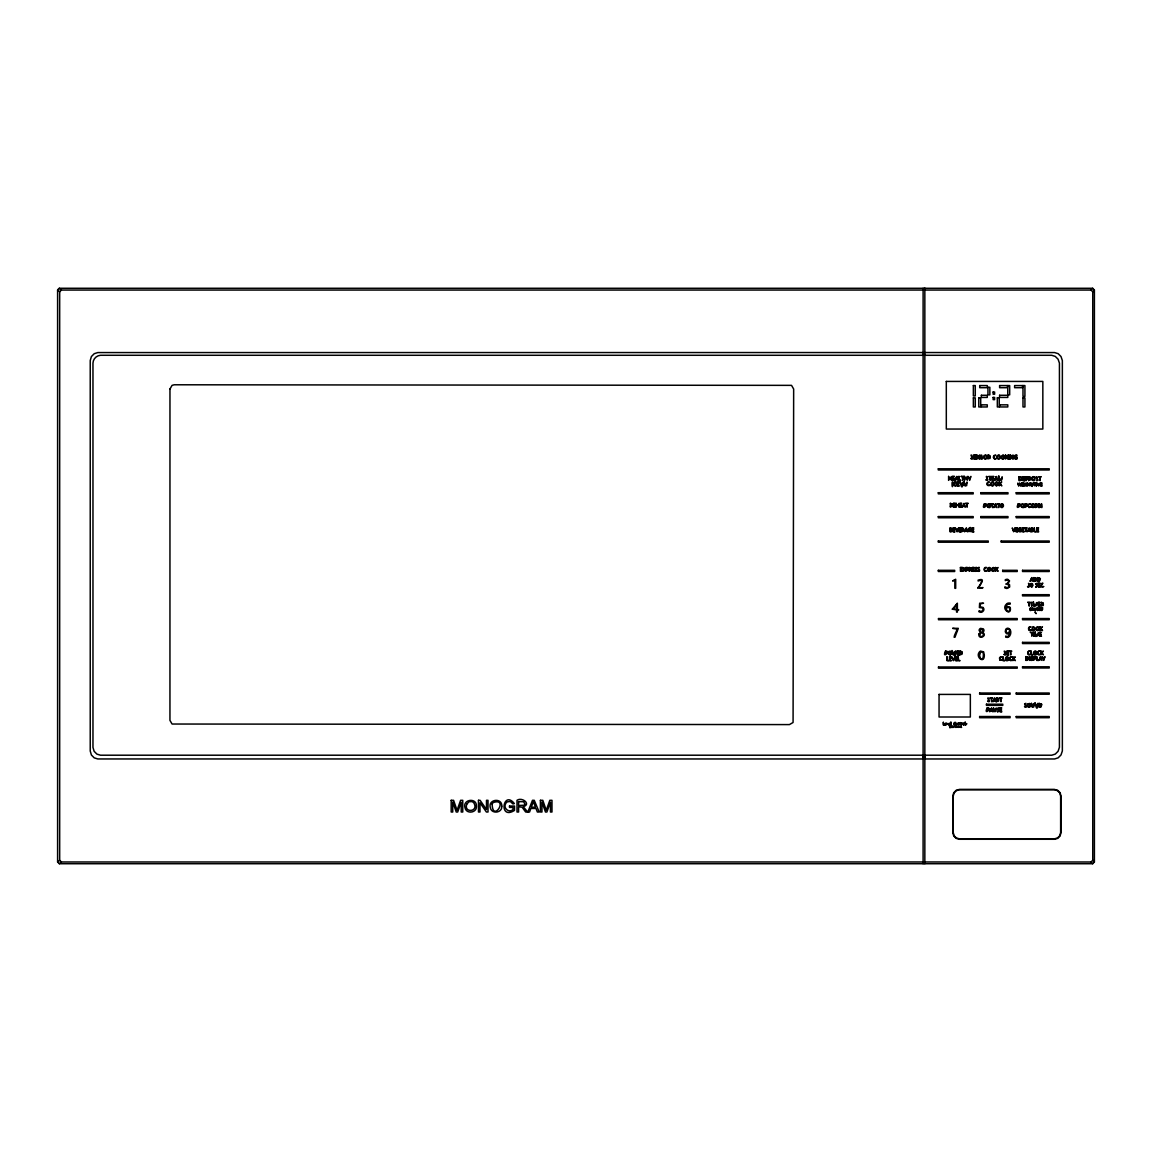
<?xml version="1.0" encoding="UTF-8"?>
<svg xmlns="http://www.w3.org/2000/svg" width="1152" height="1152" viewBox="0 0 1152 1152"><rect width="100%" height="100%" fill="white"/><g stroke="black" fill="none" stroke-linecap="round" stroke-linejoin="round"><path stroke-width="1.5" d="M923.098 863.726L923.112 288.288L923.112 290.045L61.402 290.059L59.342 288.288L57.6 290.03L57.6 861.97L59.328 863.726L1092.672 863.726L1094.4 861.97L1094.4 290.045L1092.672 288.288L59.328 288.274L57.6 290.045L59.674 291.802L59.674 860.256L61.402 861.984L923.112 861.97M924.84 863.726L924.84 288.288L924.84 290.045L1091.045 290.059L1092.758 291.802L1092.758 860.256L1094.4 861.97M954.245 725.774C954.864 727.949 952.114 727.474 954.086 726.538M954.59 651.902C953.381 662.083 949.896 643.046 953.554 654.163C959.256 642.931 953.784 664.906 954.648 652.176M527.861 812.016L532.483 800.309L534.254 800.309L539.194 812.016L537.365 812.016L535.968 808.474L530.87 808.474L529.56 812.016L525.643 812.016L522.086 807.178L518.602 806.818L518.602 812.016L517.003 812.016L517.003 800.309C522.13 796.651 531.547 804.341 523.267 806.674L527.645 812.016M954.317 485.366C955.195 472.795 958.694 494.021 952.862 482.933C952.517 494.467 950.573 474.581 954.158 484.978M1091.045 290.059L1092.672 288.288M1092.758 291.802L1094.4 290.045M59.674 291.802L61.402 290.059M924.84 861.97L1091.045 861.998L1092.758 860.256M59.342 863.712L61.402 861.984M57.6 861.97L59.674 860.256M998.698 455.371L997.2 457.085L998.669 458.798L1000.166 457.085L998.741 455.04C995.76 454.982 996.624 460.224 999.475 458.971L1000.541 457.027L999.49 455.184M1036.886 480.442C1038.514 479.779 1034.251 475.531 1037.174 477.014C1034.496 477.763 1040.875 480.427 1036.627 480.758M1036.008 587.102L1037.592 586.138L1035.893 583.906L1037.434 583.358L1035.562 583.805L1037.232 586.181L1035.634 587.016M923.112 352.541L97.805 352.57L94.219 353.707L91.397 356.558L90.23 360.547L90.23 751.018L91.397 754.992L94.219 757.858L97.805 758.952L923.112 758.966L923.112 755.208L100.498 755.208L96.941 754.128L94.133 751.32L92.966 747.403L92.966 363.139A8.15 8.15 0 0 1 100.498 355.277L923.112 355.291M924.84 352.541L1054.598 352.57L1058.184 353.693L1061.006 356.544L1062.36 360.547L1062.36 750.946L1060.992 754.978L1058.17 757.829L1054.584 758.966L924.84 758.966L924.84 755.208L1051.704 755.222L1055.275 754.099L1058.083 751.291L1059.422 747.331L1059.437 363.125L1058.083 359.208L1055.275 356.4L1051.704 355.291L924.84 355.291M1039.68 483.091C1039.982 489.586 1040.285 480.701 1038.47 485.237C1036.901 480.744 1036.44 484.056 1038.643 485.942M1028.39 530.309L1029.773 530.309L1029.053 528.437L1027.469 531.734L1029.269 527.962L1030.694 531.734L1028.275 530.626M1036.224 607.896L1035.158 611.006M993.888 700.344L995.27 700.344L994.565 698.386L992.966 701.77L994.766 697.982L996.192 701.77L993.758 700.661M952.69 725.774L952.848 727.574M949.781 726.782L950.717 726.638M997.819 711.821L999.144 711.058L997.416 708.998L998.669 707.947L997.07 708.682L998.784 710.726L997.459 711.778M1031.587 660.456L1032.898 659.693L1031.17 657.504L1032.437 656.582L1030.824 657.317L1032.552 659.362L1031.213 660.398M1091.045 861.998L1092.672 863.726M169.963 389.016L169.949 720.374L172.066 724.032L789.422 724.594L793.08 722.491L793.656 389.016L791.539 385.358L174.182 384.782L172.066 385.358L169.963 389.016M451.181 800.309L451.181 812.016L452.736 812.016L452.736 802.037L456.25 812.016L457.69 812.016L461.218 802.21L461.218 812.016L462.758 812.016L462.758 800.309L460.598 800.309L457.056 810.317L453.586 800.309L451.181 800.309M478.469 800.309L478.469 812.016L479.995 812.016L479.995 802.814L486.389 812.016L488.016 812.016L488.016 800.309L486.49 800.309L486.49 809.51L480.096 800.309L478.469 800.309M509.501 806.04L509.501 807.422L513 807.422L513 809.611C508.752 813.442 502.646 807.826 505.915 803.174A3.514 3.514 0 0 1 507.614 801.763L510.35 801.518L512.942 803.966L514.368 803.592C503.093 789.278 498.24 820.67 514.541 810.389L514.541 806.04L509.501 806.04M518.602 801.605L518.602 805.478L523.757 805.262A1.8 1.8 0 0 0 524.952 804.053L523.598 801.749L518.602 801.605M540.403 800.309L540.403 812.016L541.958 812.016L541.958 802.051L545.458 812.016L546.898 812.016L550.44 802.21L550.44 812.016L551.981 812.016L551.981 800.309L549.821 800.309L546.264 810.317L542.808 800.309L540.403 800.309M938.304 570.326L938.304 571.507L954.677 571.507L954.677 570.326L938.304 570.326M938.304 541.022L938.304 542.203L988.258 542.203L988.258 541.022L938.304 541.022M938.304 516.571L938.304 517.752L973.195 517.752L973.195 516.571L938.304 516.571M938.304 492.696L938.304 493.877L973.195 493.877L973.195 492.696L938.304 492.696M938.304 468.792L938.304 469.987L1049.227 469.987L1049.227 468.792L938.304 468.792M938.491 666.994L938.491 668.174L1017.23 668.174L1017.23 666.994L938.491 666.994M938.491 618.552L938.491 619.733L1017.23 619.733L1017.23 618.552L938.491 618.552M939.053 694.411L939.053 717.005L970.344 717.005L970.344 694.411L939.053 694.411M943.344 722.333L943.344 725.011L944.669 725.011L943.589 724.781L943.344 722.333M945.475 651.197C941.472 659.563 951.826 650.563 945.475 651.197M945.835 651.528C944.51 653.861 948.197 653.486 947.088 651.73L945.835 651.528M946.31 381.427L946.31 429.048L1042.834 429.048L1042.834 381.427L946.31 381.427M946.987 656.87L946.987 660.658L948.859 660.658L947.347 660.341L946.987 656.87M948.528 724.68C946.627 723.946 947.88 722.333 948.528 724.68M948.614 476.41L948.614 480.37L948.989 478.512L951.149 478.512C951.494 484.733 951.509 472.147 951.149 478.181L948.989 478.181L948.614 476.41M948.902 724.277C951.048 726.379 949.68 720.864 948.902 724.277M949.493 656.87L949.493 660.658L951.422 660.658L949.853 660.341L949.853 658.886L951.235 658.584L949.853 658.584L949.853 657.187L951.336 656.87L949.493 656.87M949.622 725.861L949.781 727.574L949.622 725.861M950.083 724.018L949.118 724.637L950.083 724.018M950.083 528.034L950.083 531.821C953.107 532.526 952.762 527.486 950.083 528.034M950.429 530.006L950.429 531.504L951.725 531.302L951.71 530.194L950.429 530.006M950.429 528.35C949.781 531.59 953.64 528.091 950.429 528.35M950.357 503.366L950.357 507.154L950.702 505.512C952.718 509.27 953.395 503.05 950.357 503.366M950.717 725.861L950.875 727.574L950.717 725.861M950.702 503.683L950.702 505.195L951.955 504.979L951.984 503.87L950.702 503.683M950.89 722.189L951.134 725.011L950.89 722.189M952.344 609.178L956.563 609.912L956.563 612.101L957.37 612.101L957.37 609.912L958.752 609.912L957.37 609.178L957.37 603.202L952.344 609.178M952.531 476.41L952.531 480.37L954.562 480.37L952.906 480.038L952.906 478.526L954.346 478.526L952.906 478.195L952.906 476.741L954.475 476.41L952.531 476.41M952.819 796.118L952.819 832.536L953.712 835.906L956.189 838.368L959.558 839.275L1054.296 839.275L1057.666 838.382L1060.128 835.906L1061.035 832.536L1061.035 796.118L1060.128 792.749L1057.666 790.286L1054.296 789.379L959.558 789.379L956.189 790.272L953.712 792.749L952.819 796.118M952.776 628.344L957.341 629.064L954.562 635.256L954.115 637.243L954.95 637.243L958.32 628.344L952.776 628.344M952.762 580.838L954.893 580.378L954.893 588.326L955.685 588.326L955.685 579.24L952.762 580.838M953.093 528.034L953.093 531.821L955.022 531.821L953.453 531.504L953.453 530.05L954.835 529.733L953.453 529.733L953.453 528.35L954.95 528.034L953.093 528.034M953.222 796.118L953.222 832.536L954.072 835.704L956.39 838.022L959.558 838.872L1054.296 838.872L1057.464 838.022L1059.782 835.704L1060.632 832.536L1060.632 796.118L1059.782 792.95L1057.464 790.632L1054.296 789.782L959.558 789.782L956.39 790.632L954.072 792.95L953.222 796.118M953.467 503.366L953.467 507.154L955.397 507.154L953.813 506.837L953.813 505.382L955.21 505.08L953.813 505.08L953.813 503.683L955.31 503.366L953.467 503.366M955.512 656.87L955.512 660.658L957.442 660.658L955.872 660.341L955.872 658.886L957.254 658.886L955.872 658.584L955.872 657.187L957.37 656.87L955.512 656.87M955.742 727.402L956.678 727.07L955.742 727.402M955.67 724.666L953.914 724.478L954.274 722.534L955.67 722.405L953.971 723.701L955.67 724.666M955.8 726.005L956.549 726.581L955.8 726.005M956.189 503.366L956.189 507.154L956.534 505.368L958.594 505.368C958.925 511.315 958.954 499.291 958.594 505.051L956.534 505.051L956.189 503.366M956.563 604.483L956.563 609.178L953.237 609.178L953.957 608.299A31.896 31.896 0 0 0 956.563 604.483M957.283 481.997L957.283 485.957L959.299 485.957L957.643 485.626L957.643 484.114L959.098 483.782L957.643 483.782L957.643 482.328L959.213 481.997L957.283 481.997M957.499 651.197L957.499 654.984L959.429 654.984L957.845 654.667L957.845 653.227L959.242 652.91L957.845 652.91L957.845 651.528L959.342 651.197L957.499 651.197M958.104 727.387C959.429 726.653 958.493 725.472 958.104 727.387M958.378 723.096L958.378 725.011L959.198 723.269L959.904 725.011L959.746 723.254L958.378 723.096M958.234 656.87L958.234 660.658L960.106 660.658L958.579 660.341L958.234 656.87M959.112 528.034L959.112 531.821L961.042 531.821L959.472 531.504L959.472 530.05L960.854 529.733L959.472 529.733L959.472 528.35L960.97 528.034L959.112 528.034M958.968 476.41L958.968 480.37L960.941 480.37L959.342 480.038L958.968 476.41M959.918 503.366L959.918 507.154L961.862 507.154L960.278 506.837L960.278 505.382L961.661 505.382L960.278 505.08L960.278 503.683L961.776 503.366L959.918 503.366M960.278 727.387L959.486 726.566L960.278 727.387M960.206 651.197L960.206 654.984L960.566 653.342C962.222 656.971 963.504 650.966 960.206 651.197M960.12 481.997C959.501 477.619 961.92 495 963.216 481.997C963.014 486.907 963.014 485.294 960.12 481.997M960.566 722.621L961.301 724.982L960.566 722.621M960.566 651.528L960.566 653.026L961.819 652.81L961.834 651.715L960.566 651.528M960.422 567.49L960.422 571.277L962.352 571.277L960.782 570.96L960.782 569.52L962.165 569.203L960.782 569.203L960.782 567.806L962.266 567.49L960.422 567.49M961.214 476.41L962.366 476.741L962.726 480.37L962.726 476.741L963.878 476.41L961.214 476.41M961.474 727.43L960.941 726.437L961.474 727.43M961.69 723.096C961.013 727.214 963.504 721.987 961.69 723.096M961.834 528.034L961.834 531.821L962.179 530.165C964.166 533.606 964.843 527.89 961.834 528.034M962.179 528.35L962.179 529.848L963.432 529.632L963.461 528.538L962.179 528.35M964.195 481.997L964.541 485.626L966.672 485.611L967.032 481.997L965.635 485.698L964.195 481.997M964.526 476.41L964.526 480.37L964.886 478.512L967.046 478.512C967.392 484.733 967.421 472.147 967.046 478.181L964.886 478.181L964.526 476.41M965.174 722.189L965.405 725.011L965.174 722.189M965.722 503.366L966.802 503.683L967.162 507.154L967.162 503.683L968.256 503.366L965.722 503.366M965.909 724.666C967.579 723.802 966.384 722.592 965.909 724.666M966.254 567.49C962.179 575.813 972.634 566.914 966.254 567.49M966.6 567.806C965.275 570.154 968.962 569.779 967.867 568.008L966.6 567.806M969.221 567.49L969.221 571.277L969.581 569.635L971.712 571.277L970.632 569.563L971.338 568.051L969.221 567.49M969.25 478.886L969.624 480.37L970.92 476.41L969.509 478.411L968.026 476.41L969.25 478.886M969.581 567.806L969.581 569.318L970.834 569.102L970.848 568.008L969.581 567.806M969.941 529.891L970.805 530.208C964.282 533.851 973.814 524.851 969.048 528.25A1.656 1.656 0 0 0 968.515 528.754L968.63 531.346L971.165 531.547L971.165 529.891L969.941 529.891M970.805 458.482C974.664 460.598 970.632 455.904 972.058 455.371C968.731 453.341 974.707 459.878 970.805 458.482M972.043 528.034L972.043 531.821L973.973 531.821L972.389 531.504L972.389 530.05L973.771 529.733L972.389 529.733L972.389 528.35L973.886 528.034L972.043 528.034M972.346 567.49L972.346 571.277L974.275 571.277L972.706 570.96L972.706 569.52L974.088 569.52L972.706 569.203L972.706 567.806L974.189 567.49L972.346 567.49M973.354 397.858L973.354 406.958L975.269 406.958L975.269 397.858L973.354 397.858M973.354 385.574L973.354 395.928L975.269 395.928L975.269 385.574L973.354 385.574M973.872 455.098L973.872 459.058L975.888 459.058L974.232 458.726L974.232 457.214L975.686 456.883L974.232 456.883L974.232 455.443L975.802 455.098L973.872 455.098M974.923 570.73L975.096 571.219A2.981 2.981 0 0 0 975.715 571.334C979.488 570.586 972.936 567.49 976.565 567.461C972.101 567.374 979.502 571.781 974.923 570.73M976.709 455.098C977.803 467.136 975.01 447.84 979.805 459.058C978.682 447.019 981.547 466.33 976.709 455.098M977.774 587.894L983.045 587.621C972.115 591.091 989.87 576.518 978.134 580.133L978.134 581.011C985.306 578.016 979.603 585.706 977.774 587.894M977.702 570.73L977.89 571.219A3.024 3.024 0 0 0 978.494 571.334C982.267 570.571 975.643 567.518 979.344 567.461C974.88 567.389 982.181 571.622 977.789 570.787M978.782 397.858L978.782 406.958L980.712 406.958L980.712 397.858L978.782 397.858M979.142 611.035L979.142 611.914C981.994 613.598 985.55 610.056 983.174 607.478L980.15 606.802L980.338 603.936L983.549 603.202L979.661 603.202L979.387 607.55L982.526 607.997L983.131 609.494L981.835 611.424L979.142 611.035M979.632 716.53L979.632 717.71L1010.088 717.71L1010.088 716.53L979.632 716.53M979.632 693.029L979.632 694.224L1010.088 694.224L1010.088 693.029L979.632 693.029M979.718 385.574L979.718 387.691L987.278 387.691L987.278 385.574L979.718 385.574M980.683 458.482C984.542 460.598 980.496 455.904 981.936 455.371C978.595 453.341 984.586 459.864 980.683 458.482M980.755 516.571L980.755 517.752L1007.986 517.752L1007.986 516.571L980.755 516.571M980.755 492.696L980.755 493.877L1007.986 493.877L1007.986 492.696L980.755 492.696M981.36 404.842L981.36 406.958L987.278 406.958L987.278 404.842L981.36 404.842M981.36 395.28L981.36 397.426L987.278 397.426L987.278 395.28L981.36 395.28M984.355 503.827C980.352 512.194 990.706 503.179 984.355 503.827M984.715 504.144C983.39 506.477 987.077 506.102 985.968 504.346L984.715 504.144M986.069 479.894C989.928 482.011 985.882 477.317 987.336 476.784C983.995 474.768 989.971 481.291 986.069 479.894M986.458 704.203L986.458 705.384L1002.773 705.384L1002.773 704.203L986.458 704.203M986.688 570.787C983.822 573.422 982.714 566.064 986.688 567.576C984.384 566.654 983.088 572.054 986.688 570.787M987.149 707.976C983.131 716.342 993.499 707.342 987.149 707.976M987.494 708.293C986.17 710.64 989.87 710.266 988.762 708.494L987.494 708.293M987.638 701.222C991.31 703.238 987.466 698.76 988.834 698.242C985.651 696.312 991.354 702.547 987.638 701.222M988.027 455.098L988.027 459.058L988.402 457.344C990.605 461.29 991.282 454.781 988.027 455.098M987.941 387.288L987.941 394.862L989.856 394.862L989.856 387.288L987.941 387.288M988.402 455.443L988.402 457.013L989.712 456.782L989.726 455.63L988.402 455.443M988.762 476.51L989.899 476.856L990.274 480.485L990.274 476.856L991.411 476.51L988.762 476.51M989.842 485.366L987.451 485.381L987.091 483.134A1.886 1.886 0 0 1 988.934 481.853C991.31 481.781 984.73 483.264 988.186 485.482L989.842 485.366M990.202 697.982L991.282 698.314L991.642 701.77L991.642 698.314L992.722 697.982L990.202 697.982M991.08 503.827L992.174 504.144L992.52 507.6L992.52 504.144L993.614 503.827L991.08 503.827M992.059 476.51L992.059 480.485L994.075 480.485L992.434 480.154L992.434 478.642L993.874 478.31L992.434 478.31L992.434 476.856L993.989 476.51L992.059 476.51M993.125 397.426L993.125 399.629L994.622 399.629L994.622 397.426L993.125 397.426M993.125 392.011L993.125 394.214L994.622 394.214L994.622 392.011L993.125 392.011M993.514 707.976L993.845 711.446L995.89 711.432L996.235 707.976L994.896 711.504L993.514 707.976M995.688 567.49L995.688 571.277L996.034 569.39L998.15 571.277L996.408 569.318L998.05 567.49L996.091 569.218L995.688 567.49M996.206 458.554C993.931 461.102 991.685 454.997 995.314 455.04C997.69 454.968 991.094 456.451 994.55 458.669L996.206 458.554M996.782 697.982L996.782 701.77L997.128 700.128C999.144 703.901 999.821 697.68 996.782 697.982M997.128 698.314L997.128 699.811L998.381 699.595L998.41 698.501L997.128 698.314M997.301 503.827L998.395 504.144L998.741 507.6L998.741 504.144L999.835 503.827L997.301 503.827M997.33 397.858L997.33 406.958L999.245 406.958L999.245 397.858L997.33 397.858M998.496 476.51C999.85 472.45 996.869 486.806 1002.01 477.734C1002.211 473.27 1003.104 486.058 998.496 476.51M999.259 481.91L999.259 485.87L999.619 483.898L1001.837 485.87L1000.022 483.826L1001.736 481.91L999.677 483.71L999.259 481.91M999.533 697.982L1000.627 698.314L1000.987 701.77L1000.987 698.314L1002.067 697.982L999.533 697.982M999.605 395.28L999.605 397.426L1007.798 397.426L1007.798 395.28L999.605 395.28M999.605 385.574L999.605 387.691L1007.381 387.691L1007.381 385.574L999.605 385.574M999.907 404.842L999.907 406.958L1007.798 406.958L1007.798 404.842L999.907 404.842M999.95 707.976L999.95 711.763L1001.88 711.763L1000.296 711.446L1000.296 710.006L1001.678 710.006L1000.296 709.69L1000.296 708.293L1001.794 707.976L999.95 707.976M1001.16 541.022L1001.16 542.203L1049.227 542.203L1049.227 541.022L1001.16 541.022M1002.139 660.168L999.85 660.182L999.504 658.037A1.814 1.814 0 0 1 1001.275 656.813C1002.571 655.819 996.926 660.946 1002.139 660.168M1002.672 570.326L1002.672 571.507L1017.23 571.507L1017.23 570.326L1002.672 570.326M1002.946 656.87L1002.946 660.658L1004.818 660.658L1003.291 660.341L1002.946 656.87M1003.997 654.437C1007.669 656.453 1003.824 651.974 1005.192 651.456C1002.01 649.526 1007.726 655.762 1003.997 654.437M1004.947 587.131L1004.947 587.995L1006.906 588.485L1009.67 586.973L1009.555 584.64L1007.842 583.69L1009.555 580.896L1007.683 579.312A3.902 3.902 0 0 0 1005.293 579.787L1005.293 580.594L1007.05 579.974L1008.662 580.896L1008.187 582.926L1005.797 584.064L1008.432 584.539L1008.706 587.088A1.915 1.915 0 0 1 1007.741 587.678L1004.947 587.131M1005.624 455.098L1005.624 459.058L1005.998 457.099L1008.216 459.058L1006.387 457.013L1008.101 455.098L1006.042 456.912L1005.624 455.098M1005.696 636.336L1005.696 637.142C1010.938 639.317 1012.867 629.006 1008 628.214A2.707 2.707 0 0 0 1006.416 628.675A2.592 2.592 0 0 0 1005.682 629.453L1005.278 631.742L1006.301 633.456A2.477 2.477 0 0 0 1007.77 633.902L1009.858 632.621L1008.302 636.451L1005.696 636.336M1006.92 651.197L1006.92 654.984L1008.85 654.984L1007.266 654.667L1007.266 653.227L1008.662 652.91L1007.266 652.91L1007.266 651.528L1008.763 651.197L1006.92 651.197M1007.755 385.574L1007.755 394.862L1009.685 394.862L1009.685 385.574L1007.755 385.574M1008.749 455.098L1009.123 459.058L1008.749 455.098M1009.282 651.197L1010.362 651.528L1010.722 654.984L1010.722 651.528L1011.816 651.197L1009.282 651.197M1010.16 603.302L1010.16 604.094L1007.179 604.411L1006.056 607.853L1009.224 606.744A2.304 2.304 0 0 1 1010.29 607.723C1011.845 616.666 1000.368 609.134 1006.69 603.878A2.938 2.938 0 0 1 1008.778 603.072L1010.16 603.302M1010.16 455.098C1011.254 467.136 1008.446 447.84 1013.242 459.058C1012.118 447.005 1014.998 466.33 1010.16 455.098M1012.09 660.168C1009.21 662.789 1008.115 655.445 1012.09 656.957C1009.771 656.021 1008.49 661.435 1012.09 660.168M1012.896 656.87L1012.896 660.658L1013.242 658.771L1015.358 660.658L1013.616 658.699L1015.258 656.87L1013.285 658.598L1012.896 656.87M1015.978 527.962L1015.978 531.734L1017.907 531.734L1016.323 531.418L1016.323 529.978L1017.706 529.661L1016.323 529.661L1016.323 528.278L1017.821 527.962L1015.978 527.962M1015.92 457.042L1016.813 458.597L1015.286 458.669L1014.422 457.099L1015.358 455.501L1017.101 455.242L1014.984 455.328L1014.048 457.142L1015.128 458.986L1017.187 458.784L1017.187 457.042L1015.92 457.042M1016.222 716.53L1016.222 717.71L1049.227 717.71L1049.227 716.53L1016.222 716.53M1016.222 693.029L1016.222 694.224L1049.227 694.224L1049.227 693.029L1016.222 693.029M1016.222 516.571L1016.222 517.752L1049.227 517.752L1049.227 516.571L1016.222 516.571M1016.222 492.696L1016.222 493.877L1049.227 493.877L1049.227 492.696L1016.222 492.696M1018.21 503.827C1014.192 512.194 1024.546 503.179 1018.21 503.827M1018.555 504.144C1017.23 506.477 1020.931 506.102 1019.822 504.346L1018.555 504.144M1019.102 476.741L1019.102 480.701L1021.637 480.154A1.843 1.843 0 0 0 1022.155 479.102L1021.68 477.23L1019.102 476.741M1019.462 477.086L1019.462 480.37L1020.802 480.269L1021.392 477.49L1019.462 477.086M1020.254 529.819L1021.118 530.136C1017.778 534.686 1019.002 526.176 1020.917 527.947A2.434 2.434 0 0 0 1019.837 527.962C1017.158 528.71 1018.915 533.29 1021.464 531.475L1021.464 529.819L1020.254 529.819M1021.824 483.091L1021.824 485.942L1023.278 485.942L1022.083 485.698L1022.083 484.618L1023.134 484.618L1022.083 483.336L1023.206 483.091L1021.824 483.091M1022.342 527.962L1022.342 531.734L1024.272 531.734L1022.688 531.418L1022.688 529.978L1024.085 529.978L1022.688 529.661L1022.688 528.278L1024.186 527.962L1022.342 527.962M1022.544 666.806L1022.544 667.987L1049.227 667.987L1049.227 666.806L1022.544 666.806M1022.544 642.37L1022.544 643.55L1049.227 643.55L1049.227 642.37L1022.544 642.37M1022.544 618.552L1022.544 619.733L1049.227 619.733L1049.227 618.552L1022.544 618.552M1022.544 594.691L1022.544 595.872L1049.227 595.872L1049.227 594.691L1022.544 594.691M1022.544 570.326L1022.544 571.507L1049.227 571.507L1049.227 570.326L1022.544 570.326M1022.515 385.574L1022.515 387.691L1014.624 387.691L1014.624 385.574L1022.515 385.574M1022.99 476.741L1022.99 480.701L1025.006 480.701L1023.35 480.37L1023.35 478.858L1024.805 478.858L1023.35 478.526L1023.35 477.086L1024.92 476.741L1022.99 476.741M1022.99 397.872L1022.99 406.958L1024.92 406.958L1024.92 397.872L1022.99 397.872M1022.99 385.574L1022.99 396.36L1024.92 396.36L1024.92 385.574L1022.99 385.574M1023.869 483.091L1024.128 485.942L1023.869 483.091M1024.517 706.608L1026.13 707.083L1026.533 705.758A1.469 1.469 0 0 0 1026.13 705.37C1022.976 704.059 1028.448 702.461 1024.632 703.901C1024.416 705.254 1028.203 707.112 1024.618 706.68M1024.704 527.962L1025.798 528.278L1026.144 531.734L1026.144 528.278L1027.238 527.962L1024.704 527.962M1025.28 503.827C1021.277 512.136 1031.616 503.251 1025.28 503.827M1025.626 504.144C1024.315 506.477 1028.002 506.117 1026.893 504.346L1025.626 504.144M1025.827 476.741L1026.202 480.701L1026.202 478.901L1027.656 478.901L1026.202 478.57L1026.202 477.086L1027.757 476.741L1025.827 476.741M1025.885 656.611L1025.885 660.398L1027.67 660.254L1028.722 657.648L1025.885 656.611M1026.043 484.488L1026.706 485.597L1024.978 484.531L1026.907 483.206L1025.381 483.25L1024.704 484.56L1025.482 485.885L1026.965 485.741L1026.965 484.488L1026.043 484.488M1026.23 656.928L1026.23 660.082L1027.512 659.966L1028.074 657.317L1026.23 656.928M1027.757 602.366L1028.851 602.698L1029.211 606.154L1029.211 602.698L1030.291 602.366L1027.757 602.366M1027.584 586.57L1027.973 587.088A1.829 1.829 0 0 0 1028.909 587.059L1029.384 584.741C1026.806 580.421 1031.026 587.29 1027.584 586.57M1027.627 483.091L1027.627 485.942L1027.886 484.603L1029.442 484.603C1029.686 489.082 1029.715 480.024 1029.442 484.373L1027.886 484.373L1027.627 483.091M1028.52 476.741L1028.52 480.701L1028.894 478.987C1030.637 482.789 1031.99 476.453 1028.52 476.741M1028.894 477.086L1028.894 478.656L1030.205 478.426L1030.219 477.274L1028.894 477.086M1029.6 656.611L1029.946 660.398L1029.6 656.611M1030.248 654.365C1027.382 656.986 1026.274 649.627 1030.248 651.154C1027.944 650.218 1026.648 655.618 1030.248 654.365M1030.176 483.091L1031.256 485.942L1032.077 483.091L1030.176 483.091M1030.421 632.39L1031.515 632.722L1031.861 636.178L1031.861 632.722L1032.97 632.39L1030.421 632.39M1030.81 507.125L1029.082 507.528L1028.03 505.786A2.261 2.261 0 0 1 1028.333 504.648L1029.528 503.798A2.376 2.376 0 0 1 1030.81 503.914L1029.024 504.36A1.512 1.512 0 0 0 1028.506 505.094L1028.434 505.411A2.232 2.232 0 0 0 1028.491 506.376L1030.81 507.125M1031.054 651.067L1031.054 654.84L1032.926 654.84L1031.4 654.523L1031.054 651.067M1031.083 630.115C1028.218 632.75 1027.094 625.392 1031.083 626.904C1028.779 625.982 1027.483 631.382 1031.083 630.115M1031.328 602.366L1031.688 606.154L1031.328 602.366M1031.285 527.962L1031.285 531.734C1034.251 532.469 1034.078 527.429 1031.285 527.962M1031.501 703.382L1031.832 706.838L1033.862 706.824L1034.208 703.382L1032.869 706.91L1031.501 703.382M1031.645 529.934L1031.645 531.418L1032.941 531.23L1032.912 530.122L1031.645 529.934M1031.645 528.278C1030.997 531.518 1034.842 528.019 1031.645 528.278M1032.552 607.896C1032.898 614.678 1031.89 604.181 1034.626 610.574C1034.28 603.835 1035.259 614.29 1032.552 607.896M1033.099 602.366C1034.366 598.493 1031.544 612.187 1036.44 603.547C1036.613 599.242 1037.52 611.51 1033.099 602.366M1033.704 656.611C1029.701 664.978 1040.054 655.963 1033.704 656.611M1033.574 632.39L1033.934 636.178L1033.574 632.39M1033.834 577.598L1033.834 581.386L1035.619 581.242L1036.67 578.635L1033.834 577.598M1033.805 483.091L1034.899 485.942L1034.899 483.336L1035.72 483.091L1033.502 483.091L1032.12 486.418L1033.747 483.091M1034.064 656.928C1032.739 659.261 1036.426 658.901 1035.317 657.13L1034.064 656.928M1034.179 577.915L1034.179 581.069L1035.749 580.824L1036.022 578.304L1034.179 577.915M1034.294 527.962L1034.294 531.734L1036.181 531.734L1034.654 531.418L1034.294 527.962M1034.914 632.39C1036.195 628.517 1033.358 642.211 1038.254 633.571C1038.456 629.28 1039.32 641.52 1034.914 632.39M1035.144 703.382C1034.266 699.523 1037.39 715.968 1037.75 703.382C1038.442 708.984 1037.318 705.442 1035.144 703.382M1035.706 503.827L1035.706 507.6L1036.051 505.958C1037.65 509.515 1039.061 503.626 1035.706 503.827M1036.051 504.144L1036.051 505.642L1037.304 505.426L1037.333 504.331L1036.051 504.144M1036.181 483.091L1036.454 485.942L1036.181 483.091M1036.685 656.611L1036.685 660.398L1038.557 660.398L1037.045 660.082L1036.685 656.611M1036.814 527.962L1036.814 531.734L1038.744 531.734L1037.16 531.418L1037.16 529.978L1038.542 529.978L1037.16 529.661L1037.16 528.278L1038.658 527.962L1036.814 527.962M1037.549 577.598L1037.549 581.386L1039.334 581.242L1040.386 578.635L1037.549 577.598M1037.894 577.915L1037.894 581.069L1039.464 580.824L1039.738 578.304L1037.894 577.915M1038.197 602.366L1038.197 606.154L1040.126 606.154L1038.542 605.837L1038.542 604.397L1039.925 604.397L1038.542 604.08L1038.542 602.698L1040.04 602.366L1038.197 602.366M1038.37 583.286L1038.37 587.074L1040.299 587.074L1038.73 586.757L1038.73 585.317L1040.112 585L1038.73 585L1038.73 583.618L1040.227 583.286L1038.37 583.286M1038.6 476.741L1039.752 477.086L1040.126 480.701L1040.126 477.086L1041.264 476.741L1038.6 476.741M1038.816 503.827C1039.853 515.232 1037.203 497.002 1041.768 507.6C1040.688 496.109 1043.453 514.598 1038.816 503.827M1039.075 703.382L1039.075 707.17L1040.861 707.026L1041.912 704.419L1039.075 703.382M1039.435 703.699L1039.435 706.853L1040.702 706.738L1041.264 704.088L1039.435 703.699M1039.594 632.39L1039.594 636.178L1041.523 636.178L1039.939 635.861L1039.939 634.421L1041.322 634.421L1039.939 634.104L1039.939 632.722L1041.437 632.39L1039.594 632.39M1039.651 607.896L1039.896 610.574L1039.896 609.35L1040.875 609.35L1039.896 608.126L1040.962 607.896L1039.651 607.896M1040.198 654.365C1037.333 656.986 1036.21 649.627 1040.198 651.154C1037.88 650.218 1036.598 655.618 1040.198 654.365M1040.083 626.818L1040.083 630.605L1040.429 628.733L1042.546 630.605L1040.803 628.646L1042.445 626.818L1040.429 628.603L1040.083 626.818M1040.717 483.091L1040.717 485.942L1042.171 485.942L1040.976 485.698L1042.027 484.373L1040.976 484.373L1040.976 483.336L1042.099 483.091L1040.717 483.091M1041.005 651.067L1041.005 654.84L1041.35 652.968L1043.467 654.84L1041.725 652.882L1043.366 651.067L1041.365 652.838L1041.005 651.067M1041.336 602.366L1041.336 606.154L1041.682 604.512C1043.755 608.386 1044.331 601.992 1041.336 602.366M1041.466 607.896L1041.71 610.574L1042.69 609.134L1041.71 608.126L1042.776 607.896L1041.466 607.896M1041.682 602.698L1041.682 604.195L1042.934 603.979L1042.963 602.885L1041.682 602.698M1043.41 658.987L1043.77 660.398L1045.008 656.611L1043.611 658.627L1042.229 656.611L1043.41 658.987M1043.626 586.584L1041.912 587.002A1.613 1.613 0 0 1 1041.134 586.339L1041.653 583.574A1.886 1.886 0 0 1 1042.762 583.229C1043.827 582.048 1038.557 587.52 1043.626 586.584M983.52 655.416L982.728 658.699L980.683 659.03L979.56 655.474L980.726 651.701L983.03 652.435L983.52 655.416M1032.365 585.216C1032.034 589.723 1028.894 582.552 1032.163 583.949L1032.365 585.216M957.658 724.061C955.973 726.682 956.246 721.411 957.658 724.061M964.44 724.061C962.683 726.71 963.086 721.382 964.44 724.061M1032.71 585.173C1032.034 590.76 1027.886 581.962 1032.437 583.718L1032.71 585.173M984.326 655.315C984.37 664.978 973.872 655.963 980.41 651.053L983.65 651.888L984.326 655.315M951.422 653.098L950.616 654.61A1.642 1.642 0 0 1 949.666 654.696L948.802 653.99A2.102 2.102 0 0 1 948.816 652.19L950.659 651.586L951.422 653.098M1030.406 705.269C1027.238 710.813 1027.411 699.754 1030.406 705.269M945.187 723.888C946.008 726.71 947.333 721.786 945.187 723.888M987.149 505.339L987.595 507.11L989.294 507.629A1.598 1.598 0 0 0 990.216 507.096C992.434 504.662 987.696 502.099 987.149 505.339M1020.989 505.339L1021.435 507.11L1023.134 507.629A1.598 1.598 0 0 0 1024.056 507.096L1024.488 505.267A1.886 1.886 0 0 0 1024.056 504.302L1022.011 503.914L1020.989 505.339M1031.414 505.339C1030.68 508.608 1036.166 508.075 1034.827 504.907A1.714 1.714 0 0 0 1034.222 504.086L1032.437 503.914L1031.414 505.339M1030.781 705.226L1030.061 706.896L1027.944 706.896A1.728 1.728 0 0 1 1027.339 706.061L1027.253 705.701A2.635 2.635 0 0 1 1027.253 704.894A1.958 1.958 0 0 1 1027.699 703.872L1029.773 703.469L1030.781 705.226M1031.962 478.397C1033.992 484.747 1036.21 473.486 1031.962 478.397M944.957 723.845C946.066 727.459 947.894 721.066 944.957 723.845M956.074 723.845L956.592 724.982L957.874 724.262A1.454 1.454 0 0 0 957.83 723.629L956.074 723.845M962.87 723.845C964.022 727.474 965.765 721.022 962.87 723.845M1031.587 478.325L1032.048 480.182L1033.834 480.73A1.656 1.656 0 0 0 1034.798 480.168L1035 477.533A1.771 1.771 0 0 0 1033.474 476.683A1.93 1.93 0 0 0 1032.336 477.014L1031.587 478.325M1034.554 505.397C1032.422 511.56 1030.594 500.674 1034.554 505.397M951.797 653.04L950.414 655.013L948.355 653.89A2.477 2.477 0 0 1 948.269 652.709L948.715 651.701A1.67 1.67 0 0 1 949.651 651.182L951.077 651.456L951.797 653.04M1006.07 630.59C1006.733 637.56 1013.184 627.826 1006.848 629.251A2.002 2.002 0 0 0 1006.186 630.173L1006.07 630.59M987.509 505.397C989.453 511.474 991.555 500.702 987.509 505.397M1000.627 505.397L1001.376 507.226L1003.334 506.376A2.491 2.491 0 0 0 1003.349 505.08L1001.707 504.115L1000.627 505.397M1009.872 609.408C1007.971 615.989 1003.406 605.002 1009.382 607.824A2.203 2.203 0 0 1 1009.829 608.933L1009.872 609.408M1021.363 505.397L1022.386 507.312L1024.128 506.059A2.477 2.477 0 0 0 1024.07 505.08L1022.429 504.115L1021.363 505.397M1036.066 613.541L1035.202 612.389L1036.066 613.541M1000.267 505.339C1002.73 512.611 1005.307 499.68 1000.267 505.339M476.424 806.184C477.144 812.966 466.214 814.435 465.019 807.811C462.254 799.186 477 797.328 476.424 806.184M501.782 806.184C502.488 812.966 491.573 814.435 490.363 807.811C487.598 799.186 502.344 797.328 501.782 806.184M952.229 726.97L951.206 726.97L952.229 726.97M1031.746 609.235C1029.571 613.094 1029.614 605.376 1031.746 609.235M1038.859 609.235C1036.67 613.094 1036.714 605.376 1038.859 609.235M466.79 804.082C463.435 813.067 478.354 812.074 474.278 803.678A3.802 3.802 0 0 0 471.787 801.59L469.066 801.72L466.79 804.082M492.149 804.082C492.653 823.291 509.227 797.198 493.07 802.57L492.149 804.082M986.846 457.085L985.349 458.798L983.894 457.085L985.392 455.371L986.846 457.085M998.078 483.898L996.581 485.611L995.126 483.898L996.61 482.184L998.078 483.898M1004.443 457.085L1002.946 458.798L1001.491 457.085L1002.989 455.371L1004.443 457.085M1036.526 652.954C1033.43 658.426 1033.474 647.496 1036.526 652.954M994.565 569.39C991.469 574.848 991.512 563.933 994.565 569.39M1034.856 628.718C1031.76 634.176 1031.803 623.261 1034.856 628.718M1008.418 658.771C1005.322 664.229 1005.379 653.299 1008.418 658.771M993.787 483.898L992.29 485.611L990.835 483.898L992.333 482.184L993.787 483.898M990.461 569.39C987.365 574.848 987.422 563.933 990.461 569.39M1038.946 628.718C1035.864 634.176 1035.893 623.261 1038.946 628.718M990.835 569.333L989.813 571.19C984.427 572.054 989.568 563.875 990.835 569.333M994.925 569.333L994.81 570.125A1.67 1.67 0 0 1 993.125 571.334C988.56 570.514 994.234 564.509 994.925 569.333M1035.216 628.661C1031.443 635.328 1031.285 622.224 1035.216 628.661M1039.306 628.661L1039.205 629.453A1.685 1.685 0 0 1 1037.52 630.677C1032.955 629.842 1038.629 623.837 1039.306 628.661M978.898 634.061C977.976 640.469 988.229 635.645 982.656 632.448L983.851 631.08A2.174 2.174 0 0 0 983.261 628.862L980.582 628.373A2.203 2.203 0 0 0 979.128 630.475L980.438 632.448L978.898 634.061M1036.685 608.688C1037.462 614.102 1040.99 605.621 1036.685 608.688M987.235 457.027L986.155 458.971C983.304 460.224 982.454 454.982 985.421 455.04A1.714 1.714 0 0 1 987.106 456.235L987.235 457.027M1004.832 457.027L1003.752 458.971C998.136 459.878 1003.507 451.325 1004.832 457.027M994.176 483.84L994.046 484.675A1.757 1.757 0 0 1 992.29 485.942C987.509 485.064 993.456 478.8 994.176 483.84M998.453 483.84C994.507 490.81 994.334 477.101 998.453 483.84M1008.778 658.714L1008.662 659.506A1.67 1.67 0 0 1 1006.992 660.715A1.67 1.67 0 0 1 1005.35 659.549L1005.71 657.36L1007.05 656.813A1.642 1.642 0 0 1 1008.662 657.95L1008.778 658.714M1032.005 609.192C1029.341 613.901 1029.226 604.656 1032.005 609.192M1036.886 652.896L1036.771 653.702A1.656 1.656 0 0 1 1035.101 654.912C1030.536 654.077 1036.195 648.086 1036.886 652.896M979.776 633.974C978.437 637.387 984.586 637.416 983.304 634.003A1.829 1.829 0 0 0 981.533 632.822L979.776 633.974M980.05 629.899L980.41 631.685A1.584 1.584 0 0 0 982.67 631.67L982.67 629.366L980.05 629.899M1019.621 483.552L1018.642 485.942L1017.806 483.091L1018.786 485.597L1019.534 483.091L1020.442 485.51L1021.378 483.091L1020.557 485.942L1019.621 483.552M953.395 660.082L951.811 656.87L953.525 660.658L954.95 656.87L953.395 660.082M995.429 504.302L994.766 506.174L996.149 506.174L995.429 504.302M1031.616 577.987L1030.925 579.946L1032.322 579.946L1031.616 577.987M966.168 528.422L965.477 530.381L966.859 530.381L966.168 528.422M1040.4 657.086L1039.723 658.958L1041.12 658.958L1040.4 657.086M956.995 531.245L955.397 528.034L957.125 531.821L958.55 528.034L957.024 531.144M533.333 801.518L531.346 807.206L535.464 807.206L533.333 801.518M991.31 708.523L990.662 710.323L992.045 710.323L991.325 708.451M956.65 476.813L955.93 478.858L957.384 478.858L956.65 476.813M963.864 503.755L963.173 505.714L964.555 505.714L963.907 503.914M996.178 476.928L995.458 478.973L996.912 478.973L996.178 476.928M965.362 530.698L964.57 531.821L966.355 528.034L967.795 531.821L965.362 530.698M995.342 479.304L994.507 480.485L996.379 476.51L997.877 480.485L995.342 479.304M1015.042 527.962L1013.818 531.331L1012.262 527.962L1013.645 531.734L1015.042 527.962M955.814 479.189L954.979 480.37L956.851 476.41L958.349 480.37L955.814 479.189M963.058 506.03L962.266 507.154L964.051 503.366L965.477 507.154L963.058 506.03M994.637 506.491L993.845 507.6L995.645 503.827L997.07 507.6L994.637 506.491M990.547 710.64L989.755 711.763L991.541 707.976L992.966 711.763L990.547 710.64M1039.608 659.275L1038.816 660.398L1040.616 656.611L1042.042 660.398L1039.608 659.275M1030.81 580.262L1030.018 581.386L1031.818 577.598L1033.243 581.386L1030.81 580.262M964.31 568.987L962.856 567.49L964.008 569.362L962.77 571.277L964.21 569.606L965.635 571.277L964.454 569.362L965.606 567.49L964.31 568.987"/></g></svg>
